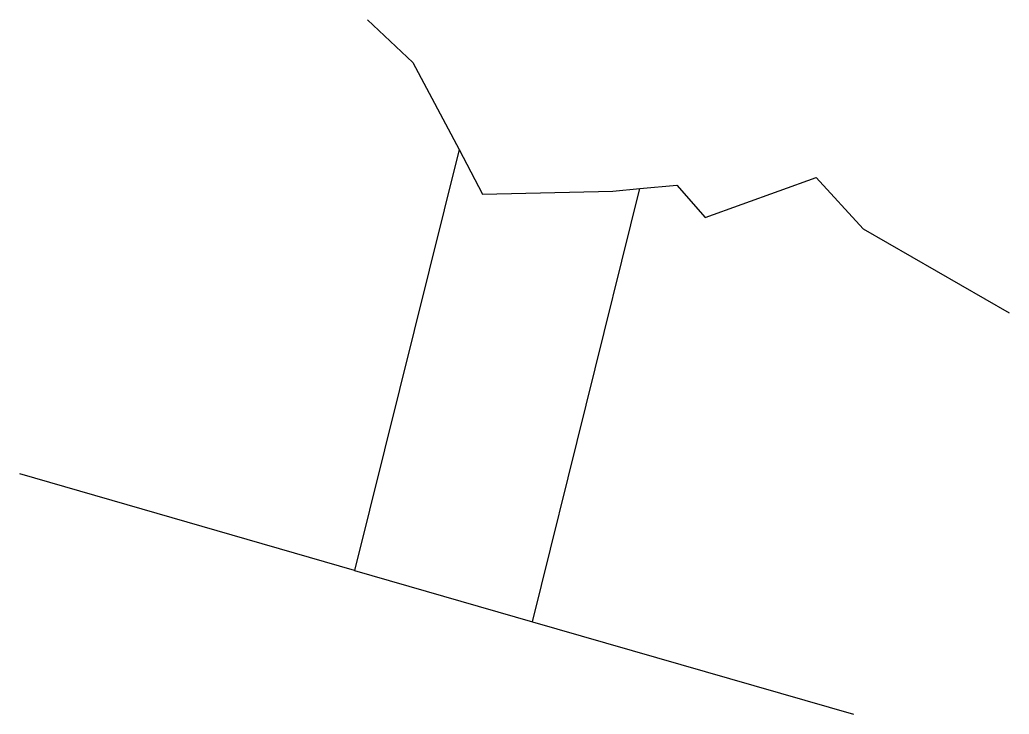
# Model space of a CAD drawing. Header units: feet. Extents: x 6079590 to 6082985, y 2060386 to 2062768.
import ezdxf

# ---------------------------------------------------------------- set-up
doc = ezdxf.new("R2010")
doc.units = ezdxf.units.FT

msp = doc.modelspace()

# ---------------------------------------------------------------- linework, layer by layer
for points in [[(6080782.7, 2062767.9), (6080938.8, 2062621.7), (6081097, 2062322.7), (6081177.7, 2062170.1), (6081624.8, 2062179.9), (6081717.6, 2062188.8), (6081843.9, 2062200.8), (6081942.1, 2062089.4), (6082322.7, 2062226.7), (6082483.8, 2062050.7), (6082984.9, 2061762.9)], [(6081097, 2062322.7), (6080738.5, 2060879.1), (6081348.7, 2060703.3), (6081717.6, 2062188.8)], [(6080738.5, 2060879.1), (6079589.5, 2061209.9)], [(6081348.7, 2060703.3), (6082450.9, 2060385.9)]]:
    msp.add_lwpolyline(points)

doc.saveas('drawing.dxf')
